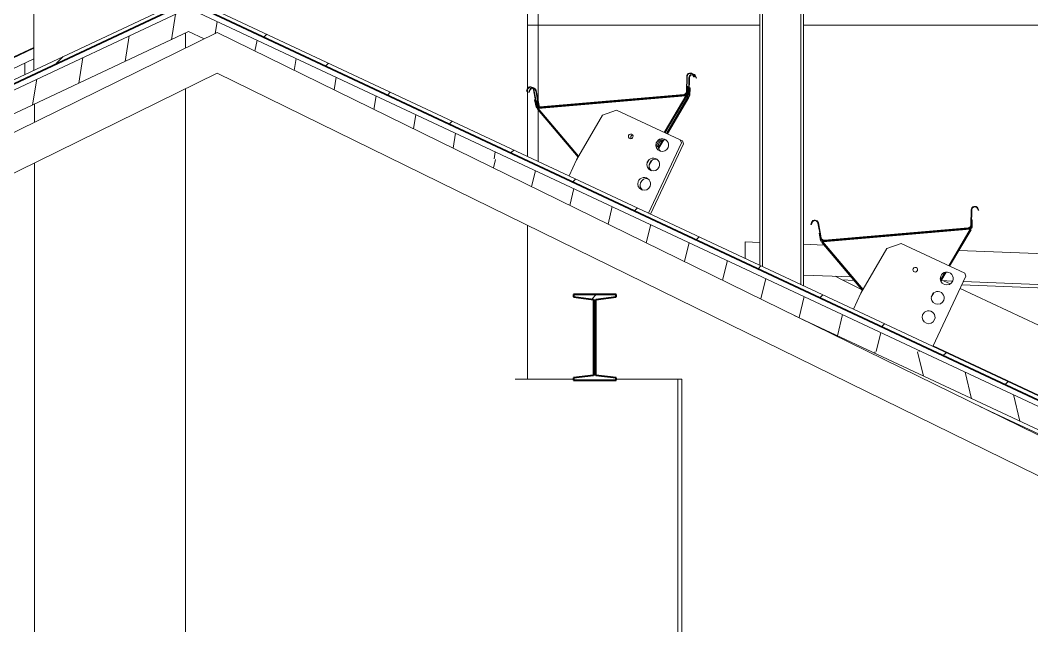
# Model space of a CAD drawing. Header units: millimetres. Extents: x -3929 to 624051, y 52832 to 514950.
# Drawn here: x 490920 to 493286, y 130010 to 131425 of the extents above; entities that cross this region are included whole.
import ezdxf

# ---------------------------------------------------------------- set-up
doc = ezdxf.new("R2010")
doc.units = ezdxf.units.MM
for name, color, linetype, lineweight in [('Каркас', 7, 'Continuous', 18), ('Крыша', 7, 'Continuous', 9), ('Крыша штриховка', 7, 'Continuous', 9), ('Несущие колонны', 7, 'Continuous', 18), ('Обобщенные модели', 7, 'Continuous', 18), ('Ограждение', 7, 'Continuous', 9), ('Стены внутренние', 7, 'Continuous', 18), ('Стены наружные', 7, 'Continuous', 18)]:
    doc.layers.add(name, color=color, linetype=linetype, lineweight=lineweight)
doc.layers.add('Линии', color=7, linetype='Continuous', lineweight=9, true_color=0x00a600)

# ---------------------------------------------------------------- blocks, each defined once
blk = doc.blocks.new('Двутавровая балка с уклоном внутренних граней полок _ГОСТ 8239-89_ Балки - I 20-4969220-Разрез 2-2')
at = {"layer": 'Каркас', "lineweight": 9}
h = blk.add_hatch(dxfattribs=at)
h.set_pattern_fill('FP_7', color=256, style=0, pattern_type=2)
h.set_pattern_definition([(45, (9086.9, 8300), (-251.447, 251.447), []), (45, (9086.9, 8681), (-251.447, 251.447), [])])
h.paths.add_polyline_path([(8583, 17837.7), (8582.2, 17843.2), (8535.6, 17848.8), (8535.6, 18026.6), (8583, 18032.3), (8582.2, 18037.7), (8483, 18037.7), (8483, 18032.3), (8530.4, 18026.6), (8530.4, 17848.8), (8483, 17843.1), (8483, 17837.7), (8582.2, 17837.7)])
at = {"layer": 'Каркас', "lineweight": 40}
for p, q in [((8583, 18037.7), (8483, 18037.7)), ((8483, 18037.7), (8483, 18032.3)), ((8483, 18032.3), (8530.4, 18026.6)), ((8535.6, 18026.6), (8583, 18032.3)), ((8583, 18032.3), (8583, 18037.7)), ((8530.4, 18026.6), (8530.4, 17848.8)), ((8535.6, 17848.8), (8535.6, 18026.6)), ((8530.4, 17848.8), (8483, 17843.1)), ((8483, 17843.1), (8483, 17837.7)), ((8583, 17843.1), (8535.6, 17848.8)), ((8583, 17837.7), (8583, 17843.1)), ((8483, 17837.7), (8583, 17837.7))]:
    blk.add_line(p, q, dxfattribs=at)
blk = doc.blocks.new('Ограждение - Ограждение-2975933-Разрез 2-2')
at = {"layer": 'Ограждение'}
for p, q in [((9364.5, 18063.1), (9349, 18070.3)), ((9696.4, 17907.6), (9387.4, 18052.4)), ((9700.4, 17742.3), (9324.6, 17918.3))]:
    blk.add_line(p, q, dxfattribs=at)
blk = doc.blocks.new('Ограждение - Ограждение-5160384-Разрез 2-2')
at = {"layer": 'Ограждение'}
for p, q in [((6408.4, 18234.8), (7221.3, 18615.6)), ((6412.4, 18234.8), (7221.3, 18613.7)), ((6465.7, 18234.8), (7221.3, 18588.8))]:
    blk.add_line(p, q, dxfattribs=at)
blk = doc.blocks.new('СПНК-Разрез пустотелой несущей конструкции-Колонна - HSS101_6X101_6X6_4-5947611-Разрез 2-2')
at = {"layer": 'Несущие колонны'}
for p, q in [((8919.1, 18699.3), (8919.1, 18106.1)), ((8925, 18103.3), (8925, 18699.3)), ((9015.2, 18061), (9015.2, 18699.3)), ((9021.1, 18058.3), (9021.1, 18699.3))]:
    blk.add_line(p, q, dxfattribs=at)
blk = doc.blocks.new('Construction_Roof-Accessories_Lindab_KO - Construction_Roof-Accessories_Lindab_KO-V284-Разрез 2-2')
at = {"layer": 'Обобщенные модели', "lineweight": 9}
for p, q in [((8398.2, 18473.7), (8748.1, 18503.7)), ((8400.8, 18472.7), (8745.7, 18502.2)), ((8745.7, 18502.2), (8400.8, 18472.7)), ((8745.7, 18502.2), (8695.4, 18417)), ((8695.4, 18417), (8745.7, 18502.2)), ((8748, 18504.9), (8741.1, 18504.3)), ((8745.6, 18503.4), (8745.7, 18502.2)), ((8747.8, 18501), (8745.7, 18502.2)), ((8749.4, 18523.9), (8749.1, 18506)), ((8750.6, 18523.8), (8749.4, 18523.9)), ((8750.3, 18506), (8750.6, 18523.8)), ((8393.4, 18493.3), (8392.3, 18493.1)), ((8392.3, 18493.1), (8395.6, 18475.6)), ((8396.8, 18475.8), (8393.4, 18493.3)), ((8697.9, 18416.5), (8747.8, 18501)), ((8697.9, 18416.5), (8747.8, 18501)), ((8697.9, 18416.5), (8747.8, 18501)), ((8404.9, 18475.4), (8398.1, 18474.9)), ((8400.8, 18472.7), (8398.9, 18471.1)), ((8398.9, 18471.1), (8494, 18359)), ((8494, 18359), (8398.9, 18471.1)), ((8398.9, 18471.1), (8494, 18359)), ((8400.8, 18472.7), (8400.7, 18473.9)), ((8400.8, 18472.7), (8495.3, 18361.2)), ((8400.8, 18472.7), (8495.3, 18361.2)), ((8685.5, 18400.1), (8676.2, 18384.3)), ((8676.2, 18384.3), (8685.5, 18400.1)), ((8677.1, 18381.2), (8689.4, 18401.9)), ((8677.1, 18381.2), (8689.4, 18401.9)), ((8677.1, 18381.2), (8689.4, 18401.9)), ((8654.8, 18343.3), (8661.1, 18354)), ((8654.8, 18343.3), (8661.1, 18354)), ((8654.8, 18343.3), (8661.1, 18354))]:
    blk.add_line(p, q, dxfattribs=at)
for centre, radius, start, end in [((8747.9, 18506), 1.19, 274.9, 358.9), ((8747.9, 18506), 1.19, 274.9, 358.9), ((8747.9, 18506), 2.39, 274.9, 358.9), ((8747.9, 18506), 2.39, 274.9, 358.9), ((8398, 18476), 2.37, 190.9, 274.9), ((8398, 18476), 2.37, 190.9, 274.9), ((8398, 18476), 1.2, 190.9, 274.9), ((8398, 18476), 1.2, 204.9, 274.9)]:
    blk.add_arc(centre, radius, start, end, dxfattribs=at)
blk = doc.blocks.new('Construction_Roof-Accessories_Lindab_KOTEG - Construction_Roof-Accessories_Lindab_KOTEG-V285-Разрез 2-2')
at = {"layer": 'Обобщенные модели', "lineweight": 9}
for p, q in [((8550.9, 18457.1), (8490.4, 18352.7)), ((8584.1, 18469.1), (8550.9, 18457.1)), ((8733.1, 18399.3), (8584.1, 18469.1)), ((8658.4, 18228.2), (8735.5, 18392.7)), ((8735.5, 18392.7), (8733.1, 18399.3)), ((8490.4, 18352.7), (8472.8, 18315.1))]:
    blk.add_line(p, q, dxfattribs=at)
for centre, radius, start, end in [((8617.2, 18407.7), 5.5, 159.4, 339.4), ((8617.2, 18407.7), 5.5, 339.4, 159.4), ((8690.9, 18387.1), 15, 159.4, 339.4), ((8690.9, 18387.1), 15, 339.4, 159.4), ((8669.7, 18341.8), 15, 159.4, 339.4), ((8669.7, 18341.8), 15, 339.4, 159.4), ((8648.5, 18296.5), 15, 159.4, 339.4), ((8648.5, 18296.5), 15, 339.4, 159.4)]:
    blk.add_arc(centre, radius, start, end, dxfattribs=at)
blk = doc.blocks.new('Construction_Roof-Accessories_Lindab_BR - Construction_Roof-Accessories_Lindab_BR-V286-Разрез 2-2')
at = {"layer": 'Обобщенные модели', "lineweight": 9}
for p, q in [((8762.5, 18550.8), (8764.9, 18546.4)), ((8766, 18547), (8763.6, 18551.4)), ((8748.1, 18547.6), (8747.4, 18512.3)), ((8748.7, 18512.3), (8749.3, 18547.6)), ((8764.9, 18546.4), (8766, 18547)), ((8374.8, 18518.1), (8373.2, 18513.4)), ((8373.2, 18513.4), (8374.3, 18513)), ((8374.3, 18513), (8376, 18517.7)), ((8389.5, 18516.7), (8396.1, 18482)), ((8397.4, 18482.3), (8390.7, 18517)), ((8741, 18505.5), (8404.8, 18476.7)), ((8404.9, 18475.4), (8741.1, 18504.3))]:
    blk.add_line(p, q, dxfattribs=at)
for centre, radius, start, end in [((8756.3, 18547.4), 8.25, 28.9, 178.9), ((8756.3, 18547.5), 7, 28.9, 178.9), ((8382.6, 18515.4), 8.25, 10.9, 160.9), ((8382.6, 18515.4), 7, 10.9, 160.9), ((8740.4, 18512.4), 6.97, 274.9, 358.9), ((8740.4, 18512.4), 8.2, 274.9, 358.9), ((8404.2, 18483.6), 8.2, 190.9, 274.9), ((8404.2, 18483.6), 6.97, 190.9, 274.9)]:
    blk.add_arc(centre, radius, start, end, dxfattribs=at)
blk = doc.blocks.new('Construction_Roof-Accessories_Lindab_KO - Construction_Roof-Accessories_Lindab_KO-4209799-Разрез 2-2')
at = {"layer": 'Обобщенные модели', "lineweight": 9}
for centre, radius, start, end in [((12257.7, 16861.9), 1.19, 274.9, 358.9), ((12257.7, 16861.9), 1.19, 274.9, 358.9), ((12257.7, 16861.9), 2.39, 274.9, 358.9), ((12257.7, 16861.9), 2.39, 274.9, 358.9), ((11907.8, 16831.9), 2.37, 190.9, 274.9), ((11907.8, 16831.9), 2.37, 190.9, 274.9), ((11907.8, 16831.9), 1.2, 204.9, 274.9), ((11907.8, 16831.9), 1.2, 204.9, 274.9)]:
    blk.add_arc(centre, radius, start, end, dxfattribs=at)
blk = doc.blocks.new('Construction_Roof-Accessories_Lindab_BR - Construction_Roof-Accessories_Lindab_BR-V287-Разрез 2-2')
at = {"layer": 'Обобщенные модели', "lineweight": 9}
for centre, radius, start, end in [((8756.3, 18547.4), 8.25, 28.9, 178.9), ((8756.3, 18547.4), 8.25, 28.9, 178.9), ((8382.6, 18515.4), 8.25, 10.9, 160.9), ((8382.6, 18515.4), 8.25, 10.9, 160.9), ((8740.4, 18512.4), 8.2, 275.7575, 358.9), ((8740.4, 18512.4), 8.2, 275.7575, 358.9), ((8404.2, 18483.6), 8.2, 190.9, 274.0425), ((8404.2, 18483.6), 8.2, 190.9, 274.0425)]:
    blk.add_arc(centre, radius, start, end, dxfattribs=at)
blk = doc.blocks.new('Construction_Roof-Accessories_Lindab_KO - Construction_Roof-Accessories_Lindab_KO-V288-Разрез 2-2')
at = {"layer": 'Обобщенные модели', "lineweight": 9}
for radius in [1.19, 1.19, 2.39, 2.39]:
    blk.add_arc((8753.2, 18503.5), radius, 274.9, 358.9, dxfattribs=at)
blk = doc.blocks.new('Construction_Roof-Accessories_Lindab_KO - Construction_Roof-Accessories_Lindab_KO-V289-Разрез 2-2')
at = {"layer": 'Обобщенные модели', "lineweight": 9}
for p, q in [((8753.3, 18502.4), (8747.5, 18501.9)), ((8747.5, 18500.7), (8753.4, 18501.2)), ((8754.7, 18521.4), (8754.4, 18503.5)), ((8755.9, 18521.3), (8754.7, 18521.4)), ((8755.6, 18503.5), (8755.9, 18521.3)), ((8398.8, 18490.8), (8397.6, 18490.6)), ((8397.6, 18490.6), (8400, 18478.1)), ((8401.3, 18477.7), (8398.8, 18490.8)), ((8751, 18499.8), (8700.8, 18414.5)), ((8700.8, 18414.5), (8751, 18499.8)), ((8703, 18413.4), (8753.1, 18498.5)), ((8703, 18413.4), (8753.1, 18498.5)), ((8703, 18413.4), (8753.1, 18498.5)), ((8747.5, 18499.4), (8751, 18499.8)), ((8751, 18499.8), (8747.5, 18499.4)), ((8750.9, 18500.9), (8751, 18499.8)), ((8753.1, 18498.5), (8751, 18499.8)), ((8400.3, 18476.8), (8400.6, 18475.1)), ((8401.8, 18475.2), (8401.5, 18476.4)), ((8691.2, 18398.1), (8682.1, 18382.7)), ((8682.1, 18382.7), (8691.2, 18398.1)), ((8683.1, 18379.8), (8694.7, 18399.4)), ((8683.1, 18379.8), (8694.7, 18399.4)), ((8683.1, 18379.8), (8694.7, 18399.4)), ((8660.1, 18340.8), (8666.5, 18351.5)), ((8660.1, 18340.8), (8666.5, 18351.5)), ((8660.1, 18340.8), (8666.5, 18351.5))]:
    blk.add_line(p, q, dxfattribs=at)
for radius in [1.19, 1.19, 2.39, 2.39]:
    blk.add_arc((8753.2, 18503.5), radius, 274.9, 358.9, dxfattribs=at)
blk = doc.blocks.new('Construction_Roof-Accessories_Lindab_KOTEG - Construction_Roof-Accessories_Lindab_KOTEG-V290-Разрез 2-2')
at = {"layer": 'Обобщенные модели', "lineweight": 9}
for p, q in [((8663.7, 18225.7), (8740.8, 18390.2)), ((8738.4, 18396.8), (8733.1, 18399.3)), ((8740.8, 18390.2), (8738.4, 18396.8))]:
    blk.add_line(p, q, dxfattribs=at)
for centre, radius, start, end in [((8622.5, 18405.2), 5.5, 159.4, 204.4), ((8622.5, 18405.2), 5.5, 99.4, 159.4), ((8696.2, 18384.6), 15, 160.5209, 232.7939), ((8696.2, 18384.6), 15, 78.101, 136.0873), ((8675, 18339.3), 15, 159.4, 232.7939), ((8675, 18339.3), 15, 76.1621, 159.4), ((8653.9, 18294), 15, 159.4, 232.7939), ((8653.9, 18294), 15, 75.5629, 159.4)]:
    blk.add_arc(centre, radius, start, end, dxfattribs=at)
blk = doc.blocks.new('Construction_Roof-Accessories_Lindab_BR - Construction_Roof-Accessories_Lindab_BR-V291-Разрез 2-2')
at = {"layer": 'Обобщенные модели', "lineweight": 9}
for p, q in [((8771.3, 18544.5), (8768.9, 18548.9)), ((8753.4, 18545.1), (8752.7, 18509.8)), ((8754, 18509.8), (8754.7, 18545.1)), ((8767.8, 18548.4), (8770.2, 18543.9)), ((8770.2, 18543.9), (8771.3, 18544.5)), ((8380.1, 18515.6), (8378.5, 18510.9)), ((8378.5, 18510.9), (8379.7, 18510.5)), ((8379.7, 18510.5), (8381.3, 18515.2)), ((8394.8, 18514.3), (8401.5, 18479.6)), ((8402.7, 18479.8), (8396, 18514.5))]:
    blk.add_line(p, q, dxfattribs=at)
for centre, radius, start, end in [((8761.7, 18545), 8.25, 118.9, 178.9), ((8761.7, 18545), 8.25, 118.9, 178.9), ((8761.7, 18545), 7, 103.9, 178.9), ((8761.7, 18545), 7, 103.9, 178.9), ((8761.7, 18545), 8.25, 28.9, 88.9), ((8761.7, 18545), 8.25, 28.9, 88.9), ((8761.7, 18545), 7, 28.9, 73.9), ((8761.7, 18545), 7, 28.9, 73.9), ((8387.9, 18512.9), 8.25, 115.9, 160.9), ((8387.9, 18512.9), 8.25, 115.9, 160.9), ((8387.9, 18512.9), 7, 104.4946, 160.9), ((8387.9, 18512.9), 7, 104.4946, 160.9), ((8387.9, 18512.9), 8.25, 10.9, 85.9), ((8387.9, 18512.9), 8.25, 10.9, 85.9), ((8387.9, 18512.9), 7, 10.9172, 84.4765), ((8387.9, 18512.9), 7, 10.9172, 84.4765), ((8745.8, 18509.9), 6.97, 274.9, 358.9), ((8745.8, 18509.9), 6.97, 274.9, 358.9), ((8745.8, 18509.9), 8.2, 274.9, 358.9), ((8745.8, 18509.9), 8.2, 274.9, 358.9), ((8409.5, 18481.1), 8.2, 190.9, 204.9), ((8409.5, 18481.1), 8.2, 190.9, 204.9), ((8409.5, 18481.1), 6.97, 190.9, 210.7226), ((8409.5, 18481.1), 6.97, 190.9, 210.7226)]:
    blk.add_arc(centre, radius, start, end, dxfattribs=at)
blk = doc.blocks.new('Construction_Roof-Accessories_Lindab_BR - Construction_Roof-Accessories_Lindab_BR-V292-Разрез 2-2')
at = {"layer": 'Обобщенные модели', "lineweight": 9}
for centre, radius, start, end in [((8761.7, 18545), 8.25, 118.9, 178.9), ((8761.7, 18545), 8.25, 118.9, 178.9), ((8761.7, 18545), 7, 103.9, 178.9), ((8761.7, 18545), 7, 103.9, 178.9), ((8761.7, 18545), 8.25, 28.9, 88.9), ((8761.7, 18545), 8.25, 28.9, 88.9), ((8761.7, 18545), 7, 28.9, 73.9), ((8761.7, 18545), 7, 28.9, 73.9), ((8387.9, 18512.9), 8.25, 115.9, 160.9), ((8387.9, 18512.9), 8.25, 115.9, 160.9), ((8387.9, 18512.9), 7, 104.4946, 160.9), ((8387.9, 18512.9), 7, 104.4946, 160.9), ((8387.9, 18512.9), 8.25, 10.9, 85.9), ((8387.9, 18512.9), 8.25, 10.9, 85.9), ((8387.9, 18512.9), 7, 10.9172, 84.4765), ((8387.9, 18512.9), 7, 10.9172, 84.4765), ((8745.8, 18509.9), 6.97, 274.9, 358.9), ((8745.8, 18509.9), 6.97, 274.9, 358.9), ((8745.8, 18509.9), 8.2, 274.9, 358.9), ((8745.8, 18509.9), 8.2, 274.9, 358.9), ((8409.5, 18481.1), 8.2, 190.9, 204.9), ((8409.5, 18481.1), 8.2, 190.9, 204.9), ((8409.5, 18481.1), 6.97, 190.9, 210.7226), ((8409.5, 18481.1), 6.97, 190.9, 210.7226)]:
    blk.add_arc(centre, radius, start, end, dxfattribs=at)
blk = doc.blocks.new('Construction_Roof-Accessories_Lindab_KO - Construction_Roof-Accessories_Lindab_KO-V293-Разрез 2-2')
at = {"layer": 'Обобщенные модели', "lineweight": 9}
for p, q in [((9414.7, 18212.2), (9414.4, 18194.4)), ((9415.9, 18212.2), (9414.7, 18212.2)), ((9415.6, 18194.3), (9415.9, 18212.2)), ((9058.7, 18181.7), (9057.6, 18181.5)), ((9057.6, 18181.5), (9060.9, 18163.9)), ((9062.1, 18164.2), (9058.7, 18181.7)), ((9063.5, 18162), (9413.4, 18192)), ((9066.1, 18161), (9411, 18190.6)), ((9411, 18190.6), (9066.1, 18161)), ((9411, 18190.6), (9360.8, 18105.3)), ((9360.8, 18105.3), (9411, 18190.6)), ((9362.9, 18104.3), (9413.1, 18189.4)), ((9362.9, 18104.3), (9413.1, 18189.4)), ((9362.9, 18104.3), (9413.1, 18189.4)), ((9413.3, 18193.2), (9406.5, 18192.6)), ((9410.9, 18191.8), (9411, 18190.6)), ((9413.1, 18189.4), (9411, 18190.6)), ((9070.2, 18163.8), (9063.4, 18163.2)), ((9066.1, 18161), (9064.3, 18159.5)), ((9064.3, 18159.5), (9159.3, 18047.4)), ((9159.3, 18047.4), (9064.3, 18159.5)), ((9064.3, 18159.5), (9159.3, 18047.4)), ((9066.1, 18161), (9066, 18162.2)), ((9066.1, 18161), (9160.6, 18049.6)), ((9066.1, 18161), (9160.6, 18049.6)), ((9351.5, 18089.5), (9341.5, 18072.6)), ((9341.5, 18072.6), (9351.5, 18089.5)), ((9342.4, 18069.5), (9354.7, 18090.3)), ((9342.4, 18069.5), (9354.7, 18090.3)), ((9342.4, 18069.5), (9354.7, 18090.3)), ((9320.1, 18031.6), (9326.4, 18042.3)), ((9320.1, 18031.6), (9326.4, 18042.3)), ((9320.1, 18031.6), (9326.4, 18042.3))]:
    blk.add_line(p, q, dxfattribs=at)
for centre, radius, start, end in [((9413.2, 18194.4), 1.19, 274.9, 358.9), ((9413.2, 18194.4), 1.19, 274.9, 358.9), ((9413.2, 18194.4), 2.39, 274.9, 358.9), ((9413.2, 18194.4), 2.39, 274.9, 358.9), ((9063.3, 18164.4), 2.37, 190.9, 274.9), ((9063.3, 18164.4), 2.37, 190.9, 274.9), ((9063.3, 18164.4), 1.2, 190.9, 274.9), ((9063.3, 18164.4), 1.2, 204.9, 274.9)]:
    blk.add_arc(centre, radius, start, end, dxfattribs=at)
blk = doc.blocks.new('Construction_Roof-Accessories_Lindab_KOTEG - Construction_Roof-Accessories_Lindab_KOTEG-V154-Разрез 2-2')
at = {"layer": 'Обобщенные модели', "lineweight": 9}
for p, q in [((11532.5, 17060.4), (11472, 16956)), ((11565.7, 17072.4), (11532.5, 17060.4)), ((11714.7, 17002.6), (11565.7, 17072.4)), ((11640.1, 16831.5), (11717.1, 16996)), ((11717.1, 16996), (11714.7, 17002.6)), ((11472, 16956), (11454.4, 16918.4))]:
    blk.add_line(p, q, dxfattribs=at)
for centre, radius, start, end in [((11598.8, 17011), 5.5, 159.4, 339.4), ((11598.8, 17011), 5.5, 339.4, 159.4), ((11672.5, 16990.4), 15, 159.4, 339.4), ((11672.5, 16990.4), 15, 339.4, 159.4), ((11651.4, 16945.1), 15, 159.4, 339.4), ((11651.4, 16945.1), 15, 339.4, 159.4), ((11630.2, 16899.8), 15, 159.4, 339.4), ((11630.2, 16899.8), 15, 339.4, 159.4)]:
    blk.add_arc(centre, radius, start, end, dxfattribs=at)
blk = doc.blocks.new('Construction_Roof-Accessories_Lindab_BR - Construction_Roof-Accessories_Lindab_BR-4209801-Разрез 2-2')
at = {"layer": 'Обобщенные модели', "lineweight": 9}
for p, q in [((12257.9, 16903.5), (12257.2, 16868.2)), ((12258.5, 16868.2), (12259.1, 16903.5)), ((12272.3, 16906.7), (12274.7, 16902.3)), ((12275.8, 16902.9), (12273.4, 16907.3)), ((12274.7, 16902.3), (12275.8, 16902.9)), ((11884.6, 16874), (11883, 16869.2)), ((11883, 16869.2), (11884.1, 16868.8)), ((11884.1, 16868.8), (11885.8, 16873.6)), ((11899.3, 16872.6), (11906, 16837.9)), ((11907.2, 16838.2), (11900.5, 16872.9)), ((12250.8, 16861.4), (11914.6, 16832.6)), ((11914.7, 16831.3), (12251, 16860.1))]:
    blk.add_line(p, q, dxfattribs=at)
for centre, radius, start, end in [((12266.1, 16903.3), 8.25, 28.9, 178.9), ((12266.1, 16903.3), 8.25, 28.9, 178.9), ((12266.1, 16903.4), 7, 28.9, 178.9), ((12266.1, 16903.4), 7, 28.9, 178.9), ((11892.4, 16871.3), 8.25, 10.9, 160.9), ((11892.4, 16871.3), 8.25, 10.9, 160.9), ((11892.4, 16871.3), 7, 10.9, 160.9), ((11892.4, 16871.3), 7, 10.9, 160.9), ((12250.2, 16868.3), 6.97, 274.9, 358.9), ((12250.2, 16868.3), 6.97, 274.9, 358.9), ((12250.3, 16868.3), 8.2, 274.9, 358.9), ((12250.3, 16868.3), 8.2, 275.7575, 358.9), ((11914, 16839.5), 8.2, 190.9, 274.9), ((11914, 16839.5), 8.2, 190.9, 274.0425), ((11914, 16839.5), 6.97, 190.9, 274.9), ((11914, 16839.5), 6.97, 190.9, 274.9)]:
    blk.add_arc(centre, radius, start, end, dxfattribs=at)

msp = doc.modelspace()

# ---------------------------------------------------------------- hatches: boundary and pattern name
at = {"layer": 'Крыша'}
h = msp.add_hatch(dxfattribs=at)
h.set_pattern_fill('FP_3', color=256, style=0, pattern_type=2)
h.set_pattern_definition([(45, (492818.01, 121045.93), (-106.066, 106.066), [])])
h.paths.add_polyline_path([(497409.243, 128613.867), (497409.243, 128622.701), (491314.294, 131477.784), (485464.54, 128737.204), (485464.54, 128728.725), (491314.294, 131468.95), (497391.92, 128621.981)])
h.paths.add_polyline_path([(485219.344, 128613.867), (485364.54, 128681.881), (485364.54, 128690.716), (485219.344, 128622.701)])
h = msp.add_hatch(dxfattribs=at)
h.set_pattern_fill('FP_4', color=256, style=0, pattern_type=2)
h.set_pattern_definition([(76.301, (493918.01, 121045.93), (1300.032, 6399.994), [388.03, -16080.42]), (78.518, (494064.5, 121748.13), (0.0002, 3200), [58.34, -6472.36]), (80.77, (494020.91, 121480.23), (1300.0188, 9599.9973), [271.41, -15938.46]), (78.518, (494009.3, 121423.06), (0.0002, 3200), [58.34, -6472.36]), (84.201, (494076.1, 121805.3), (-0.0124, 3200), [388.03, -12477.82]), (95.799, (494118, 123100.83), (-1299.964, 9600.005), [388.03, -12477.82]), (101.482, (494020.9, 123811.63), (-1300, 3200), [58.34, -6472.36]), (99.23, (494064.51, 123543.73), (-1300.013, 6399.997), [271.41, -15938.46]), (101.482, (494076.1, 123486.53), (-1300, 3200), [58.34, -6472.36]), (103.699, (494009.31, 123868.83), (-2600.047, 9599.987), [388.03, -16080.42]), (76.301, (494018.01, 121045.93), (1300.032, 6399.994), [431.31, -16037.15]), (76.301, (493118.01, 121045.93), (1300.032, 6399.994), [462.63, -16005.83]), (76.301, (492918.01, 121045.93), (1300.032, 6399.994), [462.63, -16005.83]), (76.301, (493618.01, 121045.93), (1300.032, 6399.994), [462.63, -16005.83]), (76.301, (493718.01, 121045.93), (1300.032, 6399.994), [462.63, -16005.83]), (76.301, (493518.01, 121045.93), (1300.032, 6399.994), [462.63, -16005.83]), (76.301, (493818.01, 121045.93), (1300.032, 6399.994), [462.63, -16005.83]), (76.301, (493018.01, 121045.93), (1300.032, 6399.994), [462.63, -16005.83]), (76.301, (493218.01, 121045.93), (1300.032, 6399.994), [462.63, -16005.83]), (76.301, (493418.01, 121045.93), (1300.032, 6399.994), [462.63, -16005.83]), (76.301, (493318.01, 121045.93), (1300.032, 6399.994), [462.63, -16005.83]), (76.301, (492818.01, 121045.93), (1300.032, 6399.994), [462.63, -16005.83]), (80.77, (493624.1, 121496.23), (1300.019, 9599.9973), [462.63, -15747.24]), (80.77, (493424.1, 121496.23), (1300.019, 9599.9973), [462.63, -15747.24]), (80.77, (493224.1, 121496.23), (1300.019, 9599.9973), [462.63, -15747.24]), (80.77, (493324.1, 121496.23), (1300.019, 9599.9973), [462.63, -15747.24]), (80.77, (493824.11, 121496.23), (1300.019, 9599.9973), [462.63, -15747.24]), (80.77, (493124.1, 121496.23), (1300.019, 9599.9973), [462.63, -15747.24]), (80.77, (493724.1, 121496.23), (1300.019, 9599.9973), [462.63, -15747.24]), (80.77, (493024.1, 121496.23), (1300.019, 9599.9973), [462.63, -15747.24]), (80.77, (493524.1, 121496.23), (1300.019, 9599.9973), [462.63, -15747.24]), (80.77, (492818.01, 121465.48), (1300.019, 9599.9973), [475.15, -15734.72]), (80.77, (492924.1, 121496.23), (1300.019, 9599.9973), [462.63, -15747.24]), (80.77, (493924.11, 121496.23), (1300.019, 9599.9973), [462.63, -15747.24]), (85.355, (493595.17, 121953.36), (-0.0043, 3200.0005), [462.63, -15590.1]), (85.355, (493695.17, 121953.36), (-0.0043, 3200.0005), [462.63, -15590.1]), (85.355, (493195.17, 121953.36), (-0.0043, 3200.0005), [462.63, -15590.1]), (85.355, (493395.17, 121953.36), (-0.0043, 3200.0005), [462.63, -15590.1]), (90, (493230.8, 122414.6), (-1300, 8e-14), [462.63, -2737.37]), (90, (493430.8, 122414.6), (-1300, 8e-14), [462.63, -2737.37]), (90, (493330.8, 122414.6), (-1300, 8e-14), [462.63, -2737.37]), (103.699, (494118.01, 123826.33), (-2600.047, 9599.987), [431.31, -16037.15]), (85.355, (493995.21, 121953.36), (-0.0043, 3200.0005), [462.63, -15590.1]), (85.355, (492892.98, 121934.7), (-0.0043, 3200.0005), [475.15, -15577.58]), (85.355, (493095.17, 121953.36), (-0.0043, 3200.0005), [462.63, -15590.1]), (85.355, (492995.17, 121953.36), (-0.0043, 3200.0005), [462.63, -15590.1]), (85.355, (493795.17, 121953.36), (-0.0043, 3200.0005), [462.63, -15590.1]), (85.355, (493295.17, 121953.36), (-0.0043, 3200.0005), [462.63, -15590.1]), (85.355, (493895.21, 121953.36), (-0.0043, 3200.0005), [462.63, -15590.1]), (85.355, (493495.17, 121953.36), (-0.0043, 3200.0005), [462.63, -15590.1]), (90, (493030.8, 122414.6), (-1300, 8e-14), [462.63, -2737.37]), (86.127, (492829.52, 122560.93), (-0.0276, 3200), [85.2, -19158.76]), (90, (492829.5, 122427.7), (-1300, 8e-14), [133.23, -3066.77]), (86.127, (492818.01, 122257.63), (-0.0276, 3200), [170.4, -19073.56]), (90, (492818, 122191), (-1300, 8e-14), [66.62, -3133.38]), (90, (492930.6, 122408.3), (-1300, 8e-14), [475.15, -2724.85]), (90, (493130.8, 122414.6), (-1300, 8e-14), [462.63, -2737.37]), (93.873, (492823.77, 123015.83), (-1299.8635, 16000.011), [85.2, -19158.76]), (90, (492823.8, 122882.5), (-1300, 8e-14), [133.23, -3066.77]), (93.873, (492835.28, 122712.53), (-1299.8635, 16000.011), [170.4, -19073.56]), (90, (492835.3, 122645.9), (-1300, 8e-14), [66.62, -3133.38]), (90, (493530.8, 122414.6), (-1300, 8e-14), [462.63, -2737.37]), (90, (493930.8, 122414.6), (-1300, 8e-14), [462.63, -2737.37]), (90, (493830.8, 122414.6), (-1300, 8e-14), [462.63, -2737.37]), (90, (493730.8, 122414.6), (-1300, 8e-14), [462.63, -2737.37]), (90, (493630.8, 122414.6), (-1300, 8e-14), [462.63, -2737.37]), (90, (494030.8, 122414.6), (-1300, 8e-14), [462.63, -2737.37]), (94.645, (493030.82, 122877.23), (-1299.9824, 12800.0017), [462.63, -15590.1]), (94.645, (494030.81, 122877.23), (-1299.9824, 12800.0017), [462.63, -15590.1]), (94.645, (493330.82, 122877.23), (-1299.9824, 12800.0017), [462.63, -15590.1]), (94.645, (492930.57, 122883.53), (-1299.9824, 12800.0017), [475.15, -15577.58]), (94.645, (493930.81, 122877.23), (-1299.9824, 12800.0017), [462.63, -15590.1]), (94.645, (493130.82, 122877.23), (-1299.9824, 12800.0017), [462.63, -15590.1]), (94.645, (493530.82, 122877.23), (-1299.9824, 12800.0017), [462.63, -15590.1]), (94.645, (493430.82, 122877.23), (-1299.9824, 12800.0017), [462.63, -15590.1]), (94.645, (493230.82, 122877.23), (-1299.9824, 12800.0017), [462.63, -15590.1]), (94.645, (493630.82, 122877.23), (-1299.9824, 12800.0017), [462.63, -15590.1]), (94.645, (493830.81, 122877.23), (-1299.9824, 12800.0017), [462.63, -15590.1]), (94.645, (493730.82, 122877.23), (-1299.9824, 12800.0017), [462.63, -15590.1]), (99.23, (493995.21, 123338.53), (-1300.013, 6399.997), [462.63, -15747.24]), (99.23, (493595.17, 123338.53), (-1300.013, 6399.997), [462.63, -15747.24]), (99.23, (493895.21, 123338.53), (-1300.013, 6399.997), [462.63, -15747.24]), (99.23, (493195.17, 123338.53), (-1300.013, 6399.997), [462.63, -15747.24]), (99.23, (493095.17, 123338.53), (-1300.013, 6399.997), [462.63, -15747.24]), (99.23, (493395.17, 123338.53), (-1300.013, 6399.997), [462.63, -15747.24]), (99.23, (493495.17, 123338.53), (-1300.013, 6399.997), [462.63, -15747.24]), (99.23, (493695.17, 123338.53), (-1300.013, 6399.997), [462.63, -15747.24]), (99.23, (493295.17, 123338.53), (-1300.013, 6399.997), [462.63, -15747.24]), (99.23, (492995.17, 123338.53), (-1300.013, 6399.997), [462.63, -15747.24]), (99.23, (493795.17, 123338.53), (-1300.013, 6399.997), [462.63, -15747.24]), (99.23, (492892.98, 123357.13), (-1300.013, 6399.997), [475.15, -15734.72]), (103.699, (493924.11, 123795.63), (-2600.047, 9599.987), [462.63, -16005.83]), (103.699, (492924.1, 123795.63), (-2600.047, 9599.987), [462.63, -16005.83]), (103.699, (493724.1, 123795.63), (-2600.047, 9599.987), [462.63, -16005.83]), (103.699, (493524.1, 123795.63), (-2600.047, 9599.987), [462.63, -16005.83]), (103.699, (493224.1, 123795.63), (-2600.047, 9599.987), [462.63, -16005.83]), (103.699, (493124.1, 123795.63), (-2600.047, 9599.987), [462.63, -16005.83]), (103.699, (493324.1, 123795.63), (-2600.047, 9599.987), [462.63, -16005.83]), (103.699, (493824.11, 123795.63), (-2600.047, 9599.987), [462.63, -16005.83]), (103.699, (493024.1, 123795.63), (-2600.047, 9599.987), [462.63, -16005.83]), (103.699, (493624.1, 123795.63), (-2600.047, 9599.987), [462.63, -16005.83]), (103.699, (493424.1, 123795.63), (-2600.047, 9599.987), [462.63, -16005.83])])
h.paths.add_polyline_path([(485219.344, 128545.933), (485225.193, 128545.933), (485364.54, 128611.658), (485364.54, 128666.421), (485219.344, 128598.407), (485219.344, 128570.533)])
h.paths.add_polyline_path([(497403.394, 128545.933), (497409.243, 128545.933), (497409.243, 128598.407), (491314.294, 131453.49), (486129.344, 129024.682), (486129.344, 128969.468), (491314.294, 131398.276), (491351.197, 131381.323), (491381.074, 131395.957), (492757.159, 130722.388), (497383.77, 128555.125)])
h.paths.add_polyline_path([(485464.54, 128658.051), (485469.183, 128660.226), (485469.105, 128715.403), (485464.54, 128713.265), (485464.54, 128679.419)])
for points in [[(497409.243, 128611.658), (497409.243, 128612.762), (491313.115, 131467.293), (485464.54, 128727.62), (485464.54, 128726.516), (491314.294, 131466.741), (497406.886, 128612.762)], [(497409.243, 128612.762), (497409.243, 128613.867), (491313.115, 131468.397), (491314.294, 131467.845), (497389.563, 128621.981)]]:
    msp.add_hatch(color=256, dxfattribs=at).paths.add_polyline_path(points)
at = {"layer": 'Крыша штриховка'}
h = msp.add_hatch(dxfattribs=at)
h.set_pattern_fill('FP_9', color=256, style=0, pattern_type=2)
h.set_pattern_definition([(90, (483731.1, 132282.44), (-600, 4e-14), [])])
h.paths.add_polyline_path([(483342.211, 128621.981), (483492.133, 128622.763), (483424.729, 128664.611), (483424.729, 128667.722), (483353.527, 128628.254)])
h.paths.add_polyline_path([(484597.291, 128621.981), (485219.344, 128622.701), (485364.54, 128690.716), (485364.54, 128717.235), (485337.291, 128705.379), (485328.866, 128713.852), (485357.129, 128728.771), (484056.493, 128692.638), (484055.346, 128704.563), (484049.814, 128704.41), (484015.968, 128621.981), (484487.062, 128621.981)])
h.paths.add_polyline_path([(483495.64, 128621.981), (483767.899, 128621.981), (483742.043, 128684.95), (483727.836, 128688.749), (483727.382, 128686.658), (483723.452, 128682.409), (483642.302, 128703.278), (483498.088, 128623.339)])
h.paths.add_polyline_path([(485258.66, 129358.449), (485364.54, 129358.449), (485364.54, 129548.586), (485167.279, 129548.586), (484947.317, 129426.66), (484947.317, 129358.449)])
h.paths.add_polyline_path([(484927.317, 129358.449), (484927.317, 129415.573), (484824.263, 129358.449)])
h.paths.add_polyline_path([(485203.36, 129568.586), (485364.54, 129568.586), (485364.54, 129587.369), (485340.457, 129644.58), (485258.66, 129599.24)])
h.paths.add_polyline_path([(490246.112, 130980.732), (490253.201, 130980.732), (490952.453, 131308.754), (490952.453, 131334.72), (490196.77, 130980.732), (490218.698, 130980.732)])
h.paths.add_polyline_path([(487705.815, 130995.306), (488599.499, 131466.714), (488474.244, 131466.714), (487623.802, 130995.306), (487627.979, 130995.306)])
h.paths.add_polyline_path([(487777.231, 130995.306), (489968.365, 130995.306), (490952.453, 131456.287), (490952.453, 131466.714), (488627.484, 131466.714), (488239.86, 131251.746)])
h.paths.add_polyline_path([(495190.213, 131413.236), (496461.373, 131413.236), (496488.831, 131428.932), (496440.897, 131445.231), (494709.222, 131445.231), (494709.222, 131413.236), (494958.748, 131413.236)])
h.paths.add_polyline_path([(492650.222, 131413.236), (492650.222, 131445.231), (492643.302, 131445.231), (492643.302, 131466.714), (492106.554, 131466.714), (492106.554, 131413.236), (492643.954, 131413.236)])
h.paths.add_polyline_path([(494607.222, 131413.236), (494607.222, 131445.231), (492752.222, 131445.231), (492752.222, 131413.236), (494517.835, 131413.236)])
h = msp.add_hatch(dxfattribs=at)
h.set_pattern_fill('FP_8', color=256, style=0, pattern_type=2)
h.set_pattern_definition([(90, (483731.1, 132343.9), (-600, 4e-14), [])])
h.paths.add_polyline_path([(504743.637, 128621.981), (504451.474, 128721.328), (504451.474, 128717.57), (504417.929, 128717.57), (504372.911, 128692.241), (504292.021, 128719.747), (497072.779, 128818.287), (497072.779, 128825.578), (497004.61, 128826.509), (497004.61, 128814.684), (496999.403, 128814.684), (497411.871, 128621.981), (497414.243, 128621.981), (497415.333, 128631.506), (497418.786, 128621.981), (497560.616, 128621.981), (497564.243, 128632.944), (497564.243, 128621.981), (504658.836, 128621.981)])
h.paths.add_polyline_path([(496984.61, 128821.613), (496984.61, 128826.783), (496973.244, 128826.938)])
h.paths.add_polyline_path([(502841.235, 129213.07), (502307.136, 129394.684), (501780.913, 129394.684), (501780.913, 129227.558), (502454.27, 129218.357)])
h.paths.add_polyline_path([(501760.913, 129227.832), (501760.913, 129394.684), (500584.338, 129394.684), (500584.338, 129243.909), (501572.444, 129230.407)])
h.paths.add_polyline_path([(500564.338, 129244.182), (500564.338, 129394.684), (499387.762, 129394.684), (499387.762, 129260.259), (500249.705, 129248.481)])
h.paths.add_polyline_path([(499367.762, 129260.532), (499367.762, 129394.684), (498191.186, 129394.684), (498191.186, 129276.609), (498926.966, 129266.556)])
h.paths.add_polyline_path([(498171.186, 129276.883), (498171.186, 129394.684), (497004.61, 129394.684), (497004.61, 129292.823), (498045.14, 129278.605)])
h.paths.add_polyline_path([(496984.61, 129293.096), (496984.61, 129414.684), (502248.319, 129414.684), (496676.222, 131309.078), (496676.222, 129297.31), (496695.635, 129297.045), (496696.613, 129318.218), (496697.292, 129318.215), (496698.313, 129317.157), (496699.563, 129317.151), (496699.563, 129296.991), (496702.435, 129296.952), (496703.354, 129315.06), (496704.033, 129315.057), (496704.033, 129296.93), (496916.637, 129294.025), (496915.956, 129409.262), (496913.687, 129414.438), (496910.78, 129418.228), (496906.637, 129421.406), (496901.814, 129423.404), (496887.743, 129424.086), (496856.637, 129424.086), (496856.637, 129444.086), (496901.814, 129443.404), (496906.99, 129442.723), (496916.637, 129438.727), (496924.922, 129432.37), (496932.388, 129421.406), (496935.321, 129414.086), (496936.637, 129402.336), (496936.637, 129293.752), (496942.857, 129293.667)])
h.paths.add_polyline_path([(496574.222, 129298.704), (496574.222, 131344.094), (496430, 131393.135), (496429.557, 131395.048), (496461.373, 131413.236), (494709.222, 131413.236), (494709.222, 130823.182), (496089.377, 130767.99), (496089.377, 130695.933), (495927.445, 130702.408), (495927.445, 129602.642), (495982.031, 129606.456), (495982.069, 129606.085), (495988.887, 129606.67), (495988.012, 129605.39), (495986.578, 129604.374), (495987.638, 129603.456), (495988.228, 129602.091), (495938.551, 129517.757), (495974.019, 129501.095), (495976.404, 129494.505), (495962.97, 129465.827), (496040.478, 129429.519), (496040.478, 129305.997), (496501.944, 129299.692)])
h.paths.add_polyline_path([(496719.591, 129313.892), (496717.155, 129318.305), (496718.258, 129318.893), (496720.686, 129314.496)])
h.paths.add_polyline_path([(496715.122, 129315.985), (496712.85, 129320.486), (496713.945, 129320.704), (496716.216, 129316.589)])
h.paths.add_polyline_path([(496712.85, 129317.049), (496710.414, 129321.463), (496711.517, 129322.051), (496713.789, 129317.567)])
h.paths.add_polyline_path([(495940.094, 129476.542), (495943.998, 129480.166), (495946.73, 129487.434), (495945.462, 129495.095), (495940.423, 129501.154), (495933.266, 129503.827), (495929.599, 129502.558), (495927.445, 129498.902), (495927.445, 129482.468), (495938.817, 129477.14)])
h.paths.add_polyline_path([(495991.176, 129607.807), (495989.993, 129608.734), (495990.319, 129625.677), (495991.519, 129625.654), (495991.176, 129607.833)])
h.paths.add_polyline_path([(495989.571, 129614.087), (495988.322, 129614.127), (495989.571, 129649.421), (495990.25, 129649.418), (495989.793, 129625.654)])
h.paths.add_polyline_path([(496005.808, 129648.252), (496003.372, 129652.665), (496004.475, 129653.253), (496006.903, 129648.856)])
h.paths.add_polyline_path([(492869.198, 130749.413), (492890.446, 130793.286), (492886.817, 130796.654), (492826.034, 130826.432), (492752.222, 130829.383), (492752.222, 130804.209), (492864.411, 130751.656)])
h.paths.add_polyline_path([(494607.222, 130827.261), (494607.222, 131413.236), (492752.222, 131413.236), (492752.222, 130901.441), (492800.357, 130899.516), (492796.047, 130905.985), (492796.785, 130908.127), (492794.587, 130907.938), (492795.299, 130909.204), (492801.325, 130909.72), (492801.326, 130910.96), (493137.531, 130938.918), (493137.569, 130938.546), (493144.387, 130939.131), (493143.512, 130937.852), (493142.077, 130936.836), (493143.138, 130935.917), (493143.728, 130934.553), (493115.662, 130886.907), (494517.835, 130830.835)])
h.paths.add_polyline_path([(492114.209, 131268.337), (492106.554, 131262.082), (492106.554, 131106.662), (492203.891, 131061.066), (492225.139, 131104.939), (492130.741, 131217.637), (492131.478, 131219.779), (492129.28, 131219.591), (492129.992, 131220.856), (492131.478, 131222.11), (492130.369, 131222.988), (492127.138, 131228.624), (492120.334, 131262.899), (492117.72, 131265.219)])
h.paths.add_polyline_path([(492485.758, 131300.19), (492489.032, 131301.477), (492494.668, 131297.367), (492497.096, 131292.97), (492496.001, 131292.366), (492492.219, 131297.367), (492489.032, 131298.759)])
h.paths.add_polyline_path([(492616.112, 130867.967), (492616.112, 130906.884), (492650.222, 130905.52), (492650.222, 131413.236), (492106.554, 131413.236), (492107.096, 131265.264), (492110.763, 131269.048), (492117.72, 131268.549), (492122.291, 131260.403), (492130.196, 131225.485), (492130.828, 131225.485), (492128.697, 131236.552), (492130.075, 131235.744), (492133.249, 131223.378), (492137.126, 131222.707), (492472.262, 131251.487), (492477.259, 131255.148), (492478.552, 131260.187), (492479.764, 131294.704), (492482.261, 131299.801), (492485.758, 131300.19), (492480.442, 131293.532), (492478.612, 131255.363), (492476.451, 131252.218), (492472.299, 131250.202), (492479.08, 131250.783), (492478.612, 131249.539), (492477.524, 131248.354), (492478.612, 131247.791), (492484.494, 131247.307), (492484.133, 131247.06), (492482.098, 131245.993), (492483.158, 131245.074), (492483.748, 131243.71), (492434.071, 131159.375), (492469.539, 131142.713), (492471.924, 131136.123), (492394.86, 130971.609), (492533.035, 130906.884)])
h.paths.add_polyline_path([(492792.055, 130909.853), (492788.677, 130927.395), (492789.899, 130927.395), (492792.568, 130909.962)])
h.paths.add_polyline_path([(492792.568, 130916.328), (492785.886, 130951.028), (492787.117, 130951.246), (492793.229, 130916.464)])
h.paths.add_polyline_path([(493146.675, 130940.269), (493145.493, 130941.195), (493145.818, 130958.139), (493147.018, 130958.116), (493146.676, 130940.294)])
h.paths.add_polyline_path([(493145.071, 130946.548), (493143.821, 130946.588), (493145.071, 130981.882), (493145.749, 130981.879), (493145.293, 130958.116)])
h.paths.add_polyline_path([(492770.753, 130947.231), (492769.572, 130947.64), (492771.215, 130952.386), (492772.403, 130951.995), (492771.215, 130948.566)])
h.paths.add_polyline_path([(493161.308, 130980.713), (493158.872, 130985.127), (493159.975, 130985.715), (493162.402, 130981.317)])
h.paths.add_polyline_path([(492378.174, 131027.511), (492385.834, 131028.78), (492391.834, 131033.708), (492394.566, 131040.976), (492393.298, 131048.636), (492388.369, 131054.421), (492382.515, 131054.743), (492375.444, 131051.535), (492370.924, 131045.222), (492370.166, 131037.494), (492373.566, 131030.243), (492377.616, 131027.641)])
h.paths.add_polyline_path([(492399.369, 131072.799), (492407.03, 131074.067), (492413.03, 131078.996), (492415.761, 131086.264), (492414.493, 131093.924), (492409.565, 131099.709), (492403.711, 131100.031), (492397.565, 131097.399), (492391.233, 131086.651), (492392.5, 131079.035), (492397.429, 131073.251), (492398.811, 131072.929)])
h.paths.add_polyline_path([(492420.531, 131118.084), (492428.191, 131119.352), (492434.191, 131124.28), (492436.923, 131131.548), (492435.655, 131139.209), (492430.727, 131144.993), (492425.721, 131145.2), (492413.662, 131124.32), (492418.59, 131118.535), (492419.973, 131118.213)])
h.paths.add_polyline_path([(492349.034, 131148.218), (492351.793, 131149.426), (492353.675, 131152.681), (492353.285, 131155.928), (492351.802, 131156.298), (492349.157, 131154.32), (492348.189, 131150.683), (492349.03, 131148.223)])
h.paths.add_polyline_path([(492132.894, 131221.105), (492133.229, 131222.163), (492132.845, 131221.358)])
h.paths.add_polyline_path([(492126.748, 131221.506), (492123.37, 131239.047), (492124.592, 131239.047), (492127.138, 131221.588)])
h.paths.add_polyline_path([(492132.589, 131225.485), (492125.918, 131260.187), (492127.262, 131259.76), (492133.249, 131225.621)])
h.paths.add_polyline_path([(492486.696, 131249.425), (492485.509, 131250.13), (492485.839, 131267.295), (492487.039, 131267.272), (492486.696, 131249.451)])
h.paths.add_polyline_path([(492481.369, 131251.921), (492480.169, 131251.947), (492480.512, 131269.791), (492481.711, 131269.768), (492481.369, 131251.947)])
h.paths.add_polyline_path([(492485.091, 131255.705), (492483.842, 131255.745), (492485.091, 131291.039), (492485.77, 131291.036), (492485.139, 131258.201)])
h.paths.add_polyline_path([(492110.774, 131256.388), (492109.592, 131256.797), (492112.263, 131261.204), (492112.089, 131260.187), (492111.236, 131257.723)])
h.paths.add_polyline_path([(492501.329, 131289.87), (492498.892, 131294.284), (492499.995, 131294.872), (492502.423, 131290.474)])

# ---------------------------------------------------------------- linework, layer by layer
at = {"layer": 'Крыша'}
for p, q in [((491314.294, 131477.784), (485464.54, 128737.559)), ((497409.243, 128622.701), (491314.294, 131477.784)), ((492650.222, 131413.236), (492106.554, 131413.236)), ((494607.222, 131413.236), (492752.222, 131413.236)), ((492616.112, 130906.884), (492616.112, 130867.967)), ((492650.222, 130905.52), (492616.112, 130906.884)), ((492800.358, 130899.516), (492752.222, 130901.441)), ((494607.222, 130827.261), (493115.661, 130886.907)), ((492752.222, 130829.383), (492863.612, 130824.929)), ((493074.193, 130816.508), (493100.997, 130815.436)), ((493126.033, 130814.435), (494607.222, 130755.203)), ((496817.661, 128820.31), (493165.038, 130522.002))]:
    msp.add_line(p, q, dxfattribs=at)
at = {"layer": 'Крыша', "lineweight": 18}
for p, q in [((485464.54, 128728.725), (491314.294, 131468.95)), ((485464.54, 128727.62), (491314.294, 131467.845)), ((486129.344, 129037.933), (491314.294, 131466.741)), ((486129.344, 129024.682), (491314.294, 131453.49)), ((491314.294, 131468.95), (497409.243, 128613.867)), ((491314.294, 131467.845), (497409.243, 128612.762)), ((491314.294, 131466.741), (497409.243, 128611.658)), ((491314.294, 131453.49), (497409.243, 128598.407)), ((486129.344, 128969.468), (491314.294, 131398.276)), ((491314.294, 131398.276), (491350.848, 131381.152)), ((492730.671, 130734.796), (497403.394, 128545.933))]:
    msp.add_line(p, q, dxfattribs=at)
at = {"layer": 'Линии', "color": 7, "lineweight": 18}
for p, q in [((491381.059, 131395.964), (485961.567, 128738.816)), ((496570.777, 128853.548), (491381.059, 131395.964)), ((485965.594, 128646.124), (491381.074, 131301.305)), ((491381.074, 131301.305), (496543.443, 128772.286))]:
    msp.add_line(p, q, dxfattribs=at)
at = {"layer": 'Стены внутренние'}
for p, q in [((490953.453, 131186.312), (490953.453, 131229.246)), ((490953.453, 128845.933), (490953.453, 131091.645)), ((492214.119, 130585.933), (492078.226, 130585.933)), ((492468.073, 130585.933), (492314.119, 130585.933)), ((492458.226, 130585.933), (492458.226, 128845.933)), ((492468.073, 130585.933), (492468.073, 128845.933))]:
    msp.add_line(p, q, dxfattribs=at)
at = {"layer": 'Стены наружные'}
for p, q in [((492106.554, 131264.705), (492106.554, 132225.933)), ((490952.453, 131308.285), (490952.453, 132008.753)), ((491306.554, 131359.435), (491306.554, 131394.733)), ((491306.554, 129705.933), (491306.554, 131264.768)), ((492106.554, 131106.662), (492106.554, 131262.082)), ((492106.554, 130585.933), (492106.554, 130945.896)), ((492826.034, 130826.432), (492842.993, 130818.123)), ((492870.31, 130817.031), (492842.993, 130818.123)), ((492842.993, 130818.123), (492888.141, 130796.006)), ((494607.222, 130747.573), (493122.525, 130806.945))]:
    msp.add_line(p, q, dxfattribs=at)

# ---------------------------------------------------------------- block references
at = {"layer": 'Каркас'}
msp.add_blockref('Двутавровая балка с уклоном внутренних граней полок _ГОСТ 8239-89_ Балки - I 20-4969220-Разрез 2-2', (483731.112, 112745.933), dxfattribs=at)
at = {"layer": 'Несущие колонны'}
msp.add_blockref('СПНК-Разрез пустотелой несущей конструкции-Колонна - HSS101_6X101_6X6_4-5947611-Разрез 2-2', (483731.112, 112745.933), dxfattribs=at)
at = {"layer": 'Обобщенные модели', "lineweight": 9}
msp.add_blockref('Construction_Roof-Accessories_Lindab_BR - Construction_Roof-Accessories_Lindab_BR-V286-Разрез 2-2', (483731.112, 112745.933), dxfattribs=at)
at = {"layer": 'Обобщенные модели'}
for name, p in [('Construction_Roof-Accessories_Lindab_BR - Construction_Roof-Accessories_Lindab_BR-V287-Разрез 2-2', (483731.112, 112745.933)), ('Construction_Roof-Accessories_Lindab_BR - Construction_Roof-Accessories_Lindab_BR-V291-Разрез 2-2', (483731.112, 112745.933)), ('Construction_Roof-Accessories_Lindab_BR - Construction_Roof-Accessories_Lindab_BR-V292-Разрез 2-2', (483731.112, 112745.933)), ('Construction_Roof-Accessories_Lindab_BR - Construction_Roof-Accessories_Lindab_BR-V292-Разрез 2-2', (483731.112, 112745.933)), ('Construction_Roof-Accessories_Lindab_BR - Construction_Roof-Accessories_Lindab_BR-V292-Разрез 2-2', (483731.112, 112745.933)), ('Construction_Roof-Accessories_Lindab_BR - Construction_Roof-Accessories_Lindab_BR-V292-Разрез 2-2', (483731.112, 112745.933)), ('Construction_Roof-Accessories_Lindab_KO - Construction_Roof-Accessories_Lindab_KO-V284-Разрез 2-2', (483731.112, 112745.933)), ('Construction_Roof-Accessories_Lindab_KO - Construction_Roof-Accessories_Lindab_KO-V289-Разрез 2-2', (483731.112, 112745.933)), ('Construction_Roof-Accessories_Lindab_KO - Construction_Roof-Accessories_Lindab_KO-4209799-Разрез 2-2', (480221.305, 114390.046)), ('Construction_Roof-Accessories_Lindab_KO - Construction_Roof-Accessories_Lindab_KO-4209799-Разрез 2-2', (480221.305, 114390.046)), ('Construction_Roof-Accessories_Lindab_KO - Construction_Roof-Accessories_Lindab_KO-V288-Разрез 2-2', (483731.112, 112745.933)), ('Construction_Roof-Accessories_Lindab_KO - Construction_Roof-Accessories_Lindab_KO-V288-Разрез 2-2', (483731.112, 112745.933)), ('Construction_Roof-Accessories_Lindab_KO - Construction_Roof-Accessories_Lindab_KO-V288-Разрез 2-2', (483731.112, 112745.933)), ('Construction_Roof-Accessories_Lindab_KO - Construction_Roof-Accessories_Lindab_KO-V288-Разрез 2-2', (483731.112, 112745.933)), ('Construction_Roof-Accessories_Lindab_KO - Construction_Roof-Accessories_Lindab_KO-V288-Разрез 2-2', (483731.112, 112745.933)), ('Construction_Roof-Accessories_Lindab_KO - Construction_Roof-Accessories_Lindab_KO-V288-Разрез 2-2', (483731.112, 112745.933)), ('Construction_Roof-Accessories_Lindab_KO - Construction_Roof-Accessories_Lindab_KO-V288-Разрез 2-2', (483731.112, 112745.933)), ('Construction_Roof-Accessories_Lindab_KO - Construction_Roof-Accessories_Lindab_KO-V288-Разрез 2-2', (483731.112, 112745.933)), ('Construction_Roof-Accessories_Lindab_KO - Construction_Roof-Accessories_Lindab_KO-V288-Разрез 2-2', (483731.112, 112745.933)), ('Construction_Roof-Accessories_Lindab_KOTEG - Construction_Roof-Accessories_Lindab_KOTEG-V285-Разрез 2-2', (483731.112, 112745.933)), ('Construction_Roof-Accessories_Lindab_KOTEG - Construction_Roof-Accessories_Lindab_KOTEG-V290-Разрез 2-2', (483731.112, 112745.933)), ('Construction_Roof-Accessories_Lindab_BR - Construction_Roof-Accessories_Lindab_BR-4209801-Разрез 2-2', (480886.612, 114078.394)), ('Construction_Roof-Accessories_Lindab_KO - Construction_Roof-Accessories_Lindab_KO-V293-Разрез 2-2', (483731.112, 112745.933)), ('Construction_Roof-Accessories_Lindab_KO - Construction_Roof-Accessories_Lindab_KO-4209799-Разрез 2-2', (480886.612, 114078.394)), ('Construction_Roof-Accessories_Lindab_KOTEG - Construction_Roof-Accessories_Lindab_KOTEG-V154-Разрез 2-2', (481414.775, 113830.984))]:
    msp.add_blockref(name, p, dxfattribs=at)
at = {"layer": 'Ограждение'}
for name in ['Ограждение - Ограждение-5160384-Разрез 2-2', 'Ограждение - Ограждение-2975933-Разрез 2-2']:
    msp.add_blockref(name, (483731.112, 112745.933), dxfattribs=at)

doc.saveas('drawing.dxf')
